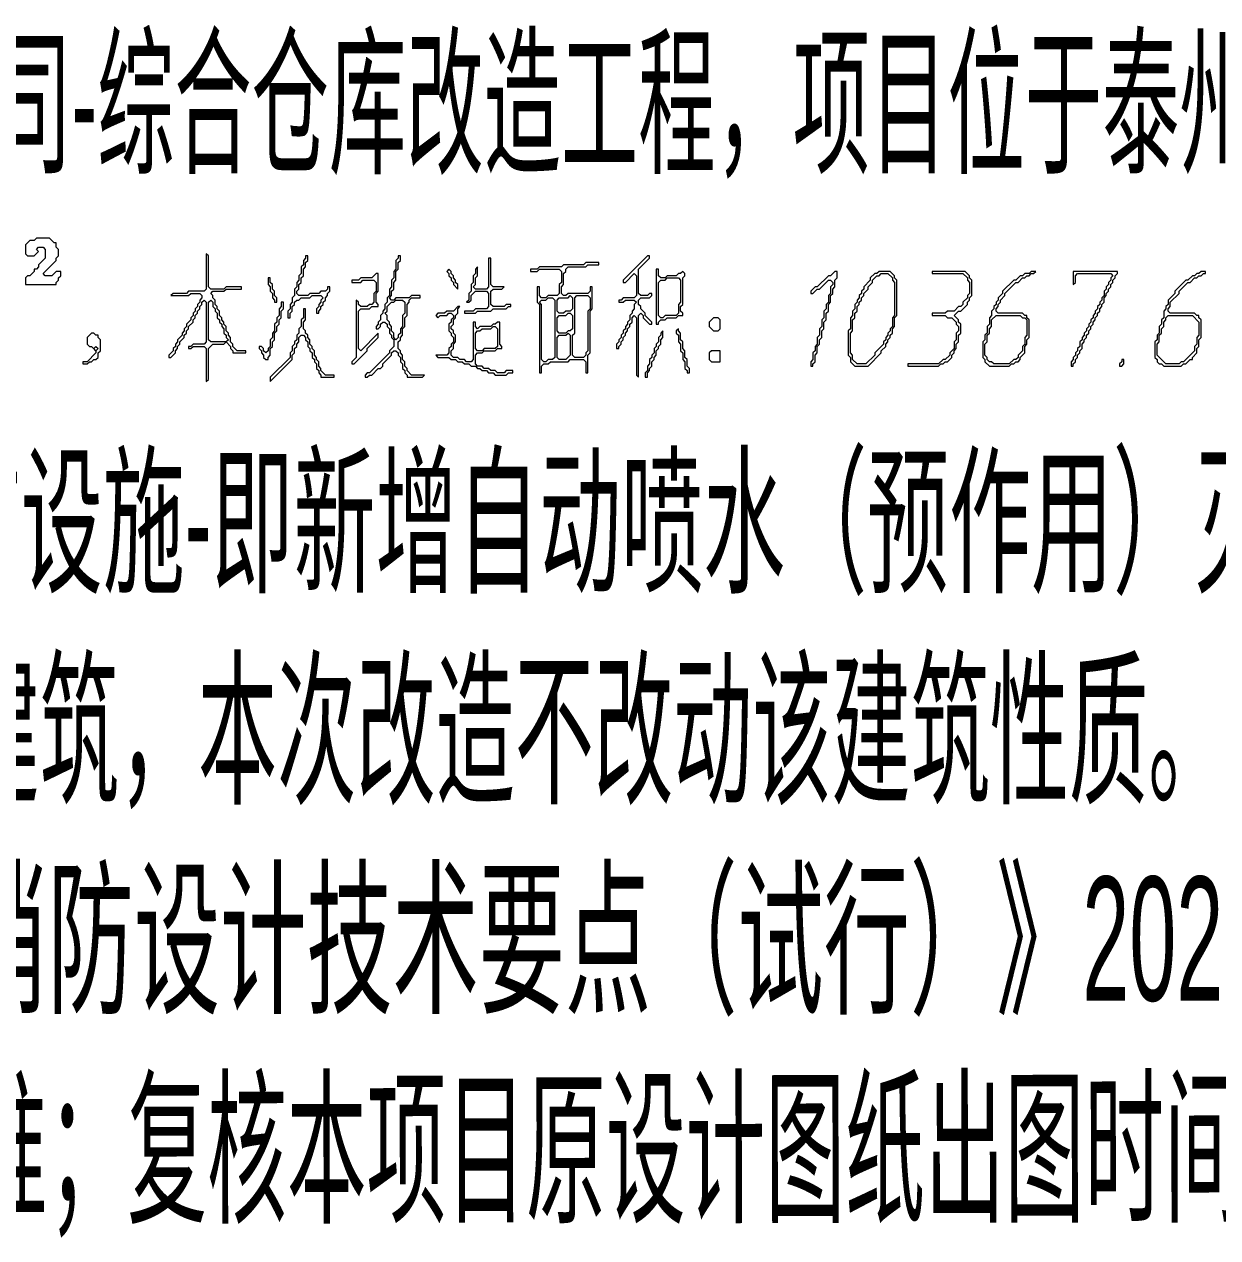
# Model space of a CAD drawing. Header units: millimetres. Extents: x 24 to 865, y 18 to 612.
# Drawn here: x 528.75 to 576.13, y 394.95 to 443.15 of the extents above; entities that cross this region are included whole.
import ezdxf

# ---------------------------------------------------------------- set-up
doc = ezdxf.new("R2010")
doc.units = ezdxf.units.MM
doc.layers.add('OCR_TEXT', color=6, linetype='Continuous', lineweight=0)
doc.layers.add('TRACE_TEXT_SYMBOL', color=6, linetype='Continuous', lineweight=0)
doc.styles.add('wqy-unicode', font='wqy-unicode.lff')

msp = doc.modelspace()

# ---------------------------------------------------------------- linework, layer by layer
at = {"layer": 'TRACE_TEXT_SYMBOL', "color": 6}
for points in [[(529.236, 434.651), (529.148, 434.564), (528.973, 434.564), (528.798, 434.388), (528.798, 434.038), (528.885, 433.951), (529.148, 433.951), (529.323, 434.126), (529.236, 434.213), (529.323, 434.301), (529.498, 434.301), (529.586, 434.213), (529.586, 433.863), (529.323, 433.6), (529.323, 433.513), (529.236, 433.425), (529.148, 433.425), (529.148, 433.337), (528.973, 433.162), (528.885, 433.162), (528.798, 433.075), (528.798, 432.812), (530.024, 432.812), (530.024, 432.9), (530.111, 432.987), (530.111, 433.075), (530.199, 433.162), (530.199, 433.337), (530.024, 433.337), (529.849, 433.162), (529.586, 433.162), (529.498, 433.25), (530.024, 433.775), (530.024, 433.863), (530.111, 433.951), (530.111, 434.213), (530.024, 434.301), (530.024, 434.476), (529.936, 434.476), (529.761, 434.651)], [(547.189, 433.863), (547.189, 432.724), (547.102, 432.637), (546.664, 432.637), (546.576, 432.724), (546.664, 432.812), (546.664, 433.075), (546.751, 433.162), (546.751, 433.513), (546.664, 433.425), (546.664, 433.25), (546.576, 433.162), (546.576, 432.9), (546.489, 432.812), (546.489, 432.549), (546.401, 432.462), (546.401, 432.199), (546.313, 432.111), (546.401, 432.111), (546.489, 432.199), (546.489, 432.374), (546.664, 432.549), (547.102, 432.549), (547.189, 432.462), (547.189, 431.936), (547.102, 431.849), (546.664, 431.849), (546.576, 431.761), (546.226, 431.761), (546.226, 431.673), (546.664, 431.673), (546.751, 431.761), (547.277, 431.761), (547.364, 431.849), (547.89, 431.849), (547.977, 431.936), (548.065, 431.936), (548.065, 432.024), (547.89, 432.024), (547.802, 431.936), (547.364, 431.936), (547.277, 432.024), (547.277, 432.549), (547.364, 432.637), (547.715, 432.637), (547.802, 432.724), (547.364, 432.724), (547.277, 432.812), (547.277, 433.863)], [(545.613, 433.425), (545.525, 433.337), (545.613, 433.25), (545.613, 433.162), (545.7, 433.075), (545.7, 432.987), (545.788, 432.9), (545.788, 432.812), (545.963, 432.637), (545.963, 432.812), (545.876, 432.9), (545.876, 432.987), (545.788, 433.075), (545.788, 433.162), (545.7, 433.25), (545.7, 433.337)], [(551.043, 433.688), (550.955, 433.6), (550.167, 433.6), (550.079, 433.513), (549.204, 433.513), (549.116, 433.425), (548.853, 433.425), (548.853, 433.337), (549.116, 433.337), (549.204, 433.425), (549.992, 433.425), (550.079, 433.337), (550.079, 432.9), (549.992, 432.812), (549.992, 432.462), (549.904, 432.374), (549.554, 432.374), (549.466, 432.287), (549.291, 432.287), (549.204, 432.374), (549.204, 432.724), (549.116, 432.724), (549.116, 432.111), (549.204, 432.024), (549.204, 429.309), (549.291, 429.309), (549.291, 429.572), (549.379, 429.659), (549.554, 429.659), (549.641, 429.747), (550.342, 429.747), (550.43, 429.834), (550.955, 429.834), (551.043, 429.747), (551.043, 429.309), (551.13, 429.309), (551.13, 430.009), (551.218, 430.097), (551.218, 431.761), (551.305, 431.849), (551.305, 432.724), (551.218, 432.724), (551.218, 432.549), (551.13, 432.462), (550.342, 432.462), (550.255, 432.374), (550.167, 432.374), (550.079, 432.462), (550.079, 432.724), (550.167, 432.812), (550.167, 433.25), (550.255, 433.337), (550.255, 433.425), (550.342, 433.513), (551.043, 433.513), (551.13, 433.6), (551.568, 433.6), (551.568, 433.688)], [(553.845, 433.425), (553.845, 431.236), (553.933, 431.236), (553.933, 431.323), (554.02, 431.411), (554.196, 431.411), (554.283, 431.498), (554.633, 431.498), (554.721, 431.586), (554.896, 431.586), (554.896, 431.673), (554.809, 431.761), (554.809, 431.936), (554.896, 432.024), (554.896, 433.075), (554.984, 433.162), (554.984, 433.25), (554.896, 433.337), (554.809, 433.25), (554.721, 433.25), (554.633, 433.162), (554.283, 433.162), (554.196, 433.075), (554.02, 433.075), (553.933, 433.162), (553.933, 433.425)], [(560.939, 433.337), (560.764, 433.162), (560.676, 433.162), (560.238, 432.724), (560.151, 432.724), (559.976, 432.549), (559.976, 432.462), (560.063, 432.462), (560.238, 432.637), (560.326, 432.637), (560.676, 432.987), (560.764, 432.987), (560.851, 432.9), (560.851, 432.812), (560.764, 432.724), (560.764, 432.462), (560.676, 432.374), (560.676, 432.111), (560.589, 432.024), (560.589, 431.849), (560.501, 431.761), (560.501, 431.498), (560.414, 431.411), (560.414, 431.148), (560.326, 431.06), (560.326, 430.798), (560.238, 430.71), (560.238, 430.447), (560.151, 430.36), (560.151, 430.185), (560.063, 430.097), (560.063, 429.834), (559.976, 429.747), (559.976, 429.572), (560.063, 429.572), (560.063, 429.659), (560.151, 429.747), (560.151, 430.009), (560.238, 430.097), (560.238, 430.36), (560.326, 430.447), (560.326, 430.623), (560.414, 430.71), (560.414, 430.973), (560.501, 431.06), (560.501, 431.323), (560.589, 431.411), (560.589, 431.673), (560.676, 431.761), (560.676, 432.024), (560.764, 432.111), (560.764, 432.374), (560.851, 432.462), (560.851, 432.637), (560.939, 432.724), (560.939, 432.987), (561.027, 433.075), (561.027, 433.337)], [(562.691, 433.337), (562.603, 433.25), (562.515, 433.25), (562.34, 433.075), (562.34, 432.987), (562.078, 432.724), (562.078, 432.637), (561.99, 432.549), (561.99, 432.462), (561.902, 432.374), (561.902, 432.287), (561.815, 432.199), (561.815, 432.111), (561.727, 432.024), (561.727, 431.849), (561.64, 431.761), (561.64, 431.586), (561.552, 431.498), (561.552, 431.06), (561.465, 430.973), (561.465, 430.009), (561.552, 429.922), (561.552, 429.747), (561.727, 429.572), (562.253, 429.572), (562.778, 430.097), (562.778, 430.185), (562.953, 430.36), (562.953, 430.447), (563.041, 430.535), (563.041, 430.623), (563.129, 430.71), (563.129, 430.798), (563.216, 430.885), (563.216, 431.06), (563.304, 431.148), (563.304, 431.498), (563.391, 431.586), (563.391, 432.987), (563.304, 433.075), (563.304, 433.162), (563.129, 433.337)], [(568.734, 433.337), (568.646, 433.25), (568.471, 433.25), (568.383, 433.162), (568.296, 433.162), (568.12, 432.987), (568.033, 432.987), (567.595, 432.549), (567.595, 432.462), (567.42, 432.287), (567.42, 432.199), (567.332, 432.111), (567.332, 432.024), (567.245, 431.936), (567.245, 431.849), (567.157, 431.761), (567.157, 431.586), (567.07, 431.498), (567.07, 431.236), (566.982, 431.148), (566.982, 430.885), (566.894, 430.798), (566.894, 430.623), (566.807, 430.535), (566.807, 429.922), (566.894, 429.834), (566.894, 429.747), (567.07, 429.572), (567.858, 429.572), (567.945, 429.659), (568.033, 429.659), (568.12, 429.747), (568.208, 429.747), (568.296, 429.834), (568.296, 429.922), (568.471, 430.097), (568.471, 430.36), (568.558, 430.447), (568.558, 430.623), (568.646, 430.71), (568.646, 431.411), (568.558, 431.498), (568.558, 431.586), (568.471, 431.586), (568.383, 431.673), (567.42, 431.673), (567.332, 431.761), (567.332, 431.849), (567.42, 431.936), (567.42, 432.024), (567.507, 432.111), (567.507, 432.199), (567.683, 432.374), (567.683, 432.462), (568.12, 432.9), (568.208, 432.9), (568.383, 433.075), (568.471, 433.075), (568.558, 433.162), (568.646, 433.162), (568.734, 433.25), (568.821, 433.25), (568.909, 433.337)], [(575.477, 433.337), (575.389, 433.25), (575.302, 433.25), (575.214, 433.162), (575.127, 433.162), (574.952, 432.987), (574.864, 432.987), (574.426, 432.549), (574.426, 432.462), (574.163, 432.199), (574.163, 432.024), (574.076, 431.936), (574.076, 431.849), (573.988, 431.761), (573.988, 431.498), (573.901, 431.411), (573.901, 431.236), (573.813, 431.148), (573.813, 430.885), (573.725, 430.798), (573.725, 430.623), (573.638, 430.535), (573.638, 429.922), (573.725, 429.834), (573.725, 429.747), (573.813, 429.659), (573.901, 429.659), (573.988, 429.572), (574.689, 429.572), (574.776, 429.659), (574.864, 429.659), (575.039, 429.834), (575.127, 429.834), (575.127, 429.922), (575.302, 430.097), (575.302, 430.272), (575.389, 430.36), (575.389, 430.623), (575.477, 430.71), (575.477, 431.411), (575.389, 431.498), (575.389, 431.586), (575.302, 431.586), (575.214, 431.673), (574.251, 431.673), (574.163, 431.761), (574.163, 431.849), (574.251, 431.936), (574.251, 432.111), (574.601, 432.462), (574.601, 432.549), (574.952, 432.9), (575.039, 432.9), (575.214, 433.075), (575.302, 433.075), (575.389, 433.162), (575.477, 433.162), (575.565, 433.25), (575.652, 433.25), (575.652, 433.337)], [(538.431, 433.075), (538.431, 432.812), (538.519, 432.724), (538.519, 432.549), (538.607, 432.462), (538.607, 432.287), (538.694, 432.199), (538.694, 432.111), (538.782, 432.111), (538.782, 432.287), (538.694, 432.374), (538.694, 432.549), (538.607, 432.637), (538.607, 432.812), (538.519, 432.9), (538.519, 433.075)], [(542.723, 433.25), (542.548, 433.075), (542.11, 433.075), (542.022, 432.987), (541.759, 432.987), (541.759, 432.9), (542.11, 432.9), (542.197, 432.987), (542.635, 432.987), (542.723, 432.9), (542.723, 432.549), (542.635, 432.462), (542.635, 432.111), (542.548, 432.024), (542.46, 432.024), (542.372, 431.936), (542.11, 431.936), (542.022, 432.024), (542.022, 432.111), (541.935, 432.199), (541.935, 429.922), (541.759, 429.747), (541.759, 429.659), (541.847, 429.659), (542.372, 430.185), (542.372, 430.272), (542.81, 430.71), (542.81, 430.885), (542.11, 430.185), (542.022, 430.272), (542.022, 431.761), (542.11, 431.849), (542.46, 431.849), (542.548, 431.936), (542.81, 431.936), (542.81, 432.024), (542.723, 432.111), (542.723, 432.462), (542.81, 432.549), (542.81, 433.25)], [(554.196, 432.987), (554.283, 433.075), (554.721, 433.075), (554.809, 432.987), (554.809, 432.111), (554.721, 432.024), (554.721, 431.673), (554.633, 431.586), (554.196, 431.586), (554.108, 431.498), (554.02, 431.498), (553.933, 431.586), (553.933, 432.9), (554.02, 432.987)], [(562.691, 433.162), (562.778, 433.25), (563.041, 433.25), (563.216, 433.075), (563.216, 432.987), (563.304, 432.9), (563.304, 431.586), (563.216, 431.498), (563.216, 431.148), (563.129, 431.06), (563.129, 430.973), (563.041, 430.885), (563.041, 430.798), (562.953, 430.71), (562.953, 430.623), (562.866, 430.535), (562.866, 430.447), (562.515, 430.097), (562.515, 430.009), (562.165, 429.659), (561.815, 429.659), (561.64, 429.834), (561.64, 430.009), (561.552, 430.097), (561.552, 430.885), (561.64, 430.973), (561.64, 431.411), (561.727, 431.498), (561.727, 431.673), (561.815, 431.761), (561.815, 431.936), (561.902, 432.024), (561.902, 432.111), (561.99, 432.199), (561.99, 432.287), (562.078, 432.374), (562.078, 432.462), (562.253, 432.637), (562.253, 432.724), (562.428, 432.9), (562.428, 432.987), (562.603, 433.162)], [(550.342, 432.287), (550.43, 432.374), (550.517, 432.287), (550.517, 431.849), (550.43, 431.761), (550.255, 431.761), (550.167, 431.673), (549.992, 431.673), (549.904, 431.761), (549.904, 432.199), (549.992, 432.287)], [(550.605, 432.287), (550.692, 432.374), (551.13, 432.374), (551.218, 432.287), (551.218, 431.849), (551.13, 431.761), (551.13, 430.185), (551.043, 430.097), (551.043, 430.009), (550.955, 429.922), (550.605, 429.922), (550.517, 430.009), (550.517, 430.798), (550.605, 430.885)], [(536.067, 432.111), (536.154, 432.199), (536.242, 432.111), (536.242, 431.936), (536.33, 431.849), (536.33, 431.761), (536.417, 431.673), (536.417, 431.498), (536.505, 431.411), (536.505, 431.323), (536.592, 431.236), (536.592, 431.148), (536.68, 431.06), (536.68, 430.885), (536.767, 430.798), (536.767, 430.71), (536.855, 430.623), (536.767, 430.535), (536.154, 430.535), (536.067, 430.623)], [(538.957, 432.111), (538.957, 431.936), (538.869, 431.849), (538.869, 431.586), (538.782, 431.498), (538.782, 431.323), (538.694, 431.236), (538.694, 430.973), (538.607, 430.885), (538.607, 430.71), (538.519, 430.623), (538.519, 430.36), (538.431, 430.272), (538.431, 430.185), (538.344, 430.097), (538.256, 430.185), (538.256, 430.272), (538.169, 430.36), (538.081, 430.36), (538.081, 430.272), (538.169, 430.185), (538.169, 430.097), (538.256, 430.009), (538.256, 429.922), (538.344, 429.834), (538.431, 429.834), (538.431, 429.922), (538.519, 430.009), (538.519, 430.272), (538.607, 430.36), (538.607, 430.535), (538.694, 430.623), (538.694, 430.885), (538.782, 430.973), (538.782, 431.148), (538.869, 431.236), (538.869, 431.411), (538.957, 431.498), (538.957, 431.761), (539.044, 431.849), (539.044, 432.111)], [(543.423, 432.111), (543.511, 432.199), (543.774, 432.199), (543.861, 432.111), (543.861, 431.673), (543.774, 431.586), (543.774, 431.148), (543.686, 431.06), (543.686, 430.885), (543.599, 430.798), (543.599, 430.71), (543.511, 430.623), (543.423, 430.71), (543.423, 430.885), (543.336, 430.973), (543.336, 431.148), (543.248, 431.236), (543.248, 431.323), (543.161, 431.411), (543.161, 431.586), (543.073, 431.673), (543.161, 431.761), (543.161, 431.936), (543.336, 432.111)], [(549.466, 432.199), (549.554, 432.287), (549.729, 432.287), (549.817, 432.199), (549.817, 429.922), (549.729, 429.834), (549.554, 429.834), (549.466, 429.747), (549.379, 429.747), (549.291, 429.834), (549.291, 432.024), (549.204, 432.111), (549.291, 432.199)], [(550.255, 431.586), (550.342, 431.673), (550.43, 431.673), (550.517, 431.586), (550.517, 431.06), (550.43, 430.973), (550.342, 430.973), (550.255, 430.885), (549.992, 430.885), (549.904, 430.973), (549.904, 431.498), (549.992, 431.586)], [(556.122, 431.498), (555.947, 431.323), (555.947, 431.148), (556.122, 430.973), (556.297, 430.973), (556.385, 431.06), (556.385, 431.411), (556.297, 431.498)], [(567.332, 431.586), (568.296, 431.586), (568.383, 431.498), (568.471, 431.498), (568.558, 431.411), (568.558, 430.798), (568.471, 430.71), (568.471, 430.447), (568.383, 430.36), (568.383, 430.185), (568.208, 430.009), (568.208, 429.922), (568.12, 429.834), (568.033, 429.834), (567.858, 429.659), (567.245, 429.659), (567.157, 429.747), (567.07, 429.747), (566.982, 429.834), (566.982, 429.922), (566.894, 430.009), (566.894, 430.447), (566.982, 430.535), (566.982, 430.798), (567.07, 430.885), (567.07, 431.06), (567.157, 431.148), (567.157, 431.411)], [(574.076, 431.498), (574.163, 431.586), (575.127, 431.586), (575.389, 431.323), (575.389, 430.798), (575.302, 430.71), (575.302, 430.447), (575.214, 430.36), (575.214, 430.185), (574.776, 429.747), (574.689, 429.747), (574.601, 429.659), (574.076, 429.659), (573.725, 430.009), (573.725, 430.447), (573.813, 430.535), (573.813, 430.798), (573.901, 430.885), (573.901, 431.06), (573.988, 431.148), (573.988, 431.323), (574.076, 431.411)], [(547.277, 431.06), (547.364, 431.148), (547.452, 431.148), (547.54, 431.06), (547.54, 430.36), (547.452, 430.272), (547.014, 430.272), (546.927, 430.185), (546.751, 430.185), (546.664, 430.272), (546.664, 430.885), (546.751, 430.973), (546.839, 430.973), (546.927, 431.06)], [(554.108, 430.973), (554.02, 430.885), (554.02, 430.798), (553.933, 430.71), (553.933, 430.535), (553.845, 430.447), (553.845, 430.36), (553.758, 430.272), (553.758, 430.097), (553.67, 430.009), (553.67, 429.922), (553.582, 429.834), (553.582, 429.659), (553.495, 429.572), (553.495, 429.396), (553.407, 429.309), (553.407, 429.134), (553.495, 429.134), (553.495, 429.309), (553.582, 429.396), (553.582, 429.484), (553.67, 429.572), (553.67, 429.747), (553.758, 429.834), (553.758, 429.922), (553.845, 430.009), (553.845, 430.185), (553.933, 430.272), (553.933, 430.36), (554.02, 430.447), (554.02, 430.623), (554.108, 430.71)], [(554.721, 431.06), (554.633, 430.973), (554.633, 430.885), (554.721, 430.798), (554.721, 430.535), (554.809, 430.447), (554.809, 430.185), (554.896, 430.097), (554.896, 429.834), (554.984, 429.747), (554.984, 429.484), (555.071, 429.396), (555.071, 429.309), (555.159, 429.309), (555.159, 429.484), (555.071, 429.572), (555.071, 429.834), (554.984, 429.922), (554.984, 430.185), (554.896, 430.272), (554.896, 430.535), (554.809, 430.623), (554.809, 430.885), (554.721, 430.973)], [(531.425, 430.885), (531.25, 430.71), (531.25, 430.447), (531.338, 430.36), (531.425, 430.36), (531.6, 430.185), (531.6, 430.097), (531.25, 429.747), (531.075, 429.747), (531.075, 429.659), (531.25, 429.659), (531.338, 429.747), (531.425, 429.747), (531.513, 429.834), (531.6, 429.834), (531.688, 429.922), (531.688, 430.097), (531.775, 430.185), (531.775, 430.623), (531.688, 430.71), (531.688, 430.798), (531.6, 430.798), (531.513, 430.885)], [(550.255, 430.798), (550.342, 430.885), (550.43, 430.798), (550.43, 430.009), (550.255, 429.834), (549.992, 429.834), (549.904, 429.922), (549.904, 430.71), (549.992, 430.798)], [(531.513, 430.272), (531.6, 430.36), (531.688, 430.272), (531.6, 430.185)], [(556.035, 430.185), (555.947, 430.097), (555.947, 429.834), (556.035, 429.747), (556.385, 429.747), (556.385, 430.185)], [(572.324, 429.834), (572.324, 429.747), (572.237, 429.659), (572.237, 429.572), (572.324, 429.572), (572.412, 429.659), (572.412, 429.834)]]:
    msp.add_lwpolyline(points, close=True, dxfattribs=at)
for points in [[(535.979, 434.038), (535.979, 432.637), (535.892, 432.549), (535.279, 432.549), (535.191, 432.462), (534.666, 432.462), (534.578, 432.374), (535.279, 432.374), (535.366, 432.462), (535.717, 432.462), (535.804, 432.374), (535.804, 432.287), (535.717, 432.199), (535.717, 432.111), (535.629, 432.024), (535.629, 431.936), (535.541, 431.849), (535.541, 431.761), (535.454, 431.673), (535.454, 431.586), (535.366, 431.498), (535.366, 431.411), (535.191, 431.236), (535.191, 431.148), (535.103, 431.06), (535.103, 430.973), (535.016, 430.885), (535.016, 430.798), (534.841, 430.623), (534.841, 430.535), (534.753, 430.447), (534.753, 430.36), (534.666, 430.272), (534.666, 430.185), (534.49, 430.009), (534.49, 429.922), (534.578, 429.922), (534.753, 430.097), (534.753, 430.185), (534.841, 430.272), (534.841, 430.36), (534.928, 430.447), (534.928, 430.535), (535.103, 430.71), (535.103, 430.798), (535.191, 430.885), (535.191, 430.973), (535.279, 431.06), (535.279, 431.148), (535.454, 431.323), (535.454, 431.411), (535.541, 431.498), (535.541, 431.586), (535.629, 431.673), (535.629, 431.761), (535.717, 431.849), (535.717, 431.936), (535.804, 432.024), (535.804, 432.111), (535.892, 432.199), (535.979, 432.111), (535.979, 430.535), (535.892, 430.447), (535.454, 430.447)], [(535.454, 430.447), (535.366, 430.36), (535.279, 430.36), (535.279, 430.272), (535.366, 430.272), (535.454, 430.36), (535.892, 430.36), (535.979, 430.272), (535.979, 428.959), (536.067, 429.046), (536.067, 430.272), (536.242, 430.447), (536.68, 430.447), (536.767, 430.535), (536.943, 430.36), (536.943, 430.272), (537.03, 430.185), (537.03, 430.097), (537.556, 430.097), (537.556, 430.185), (537.205, 430.185), (537.03, 430.36), (537.03, 430.447), (536.943, 430.535), (536.943, 430.71), (536.855, 430.798), (536.855, 430.885), (536.767, 430.973), (536.767, 431.148), (536.68, 431.236), (536.68, 431.323), (536.592, 431.411), (536.592, 431.498), (536.505, 431.586), (536.505, 431.761), (536.417, 431.849), (536.417, 431.936), (536.33, 432.024), (536.33, 432.199), (536.242, 432.287), (536.242, 432.374), (536.154, 432.462), (536.242, 432.549), (536.68, 432.549), (536.767, 432.637), (537.38, 432.637), (537.38, 432.724), (536.767, 432.724), (536.68, 432.637), (536.154, 432.637), (536.067, 432.724), (536.067, 433.951), (535.979, 434.038)], [(539.92, 433.951), (539.92, 433.863), (539.833, 433.775), (539.833, 433.6), (539.745, 433.513), (539.745, 433.25), (539.658, 433.162), (539.658, 432.987), (539.57, 432.9), (539.57, 432.724), (539.482, 432.637), (539.482, 432.374), (539.395, 432.287), (539.395, 432.111), (539.307, 432.024), (539.307, 431.849), (539.22, 431.761), (539.22, 431.498), (539.307, 431.498), (539.307, 431.673), (539.395, 431.761), (539.395, 431.936), (539.482, 432.024), (539.482, 432.111), (539.57, 432.199), (539.658, 432.199), (539.745, 432.287), (540.095, 432.287), (540.183, 432.374), (540.533, 432.374), (540.621, 432.287), (540.533, 432.199), (540.533, 432.111), (540.446, 432.024), (540.446, 431.936), (540.358, 431.849), (540.358, 431.673), (540.446, 431.673), (540.446, 431.761), (540.533, 431.849), (540.533, 431.936), (540.621, 432.024), (540.621, 432.111), (540.708, 432.199), (540.708, 432.287), (540.796, 432.374), (540.796, 432.462), (540.884, 432.549), (540.884, 432.724), (540.796, 432.724), (540.796, 432.637), (540.708, 432.549), (540.533, 432.549), (540.446, 432.462), (540.095, 432.462), (540.008, 432.374), (539.658, 432.374), (539.57, 432.462), (539.57, 432.549), (539.658, 432.637), (539.658, 432.812), (539.745, 432.9), (539.745, 433.075), (539.833, 433.162)], [(539.833, 433.162), (539.833, 433.425), (539.92, 433.513), (539.92, 433.688), (540.008, 433.775), (540.008, 433.951), (539.92, 433.951)], [(543.599, 433.951), (543.599, 433.863), (543.511, 433.775), (543.511, 433.425), (543.423, 433.337), (543.423, 433.075), (543.336, 432.987), (543.336, 432.724), (543.248, 432.637), (543.248, 432.374), (543.161, 432.287), (543.161, 432.111), (543.073, 432.024), (543.073, 431.849), (542.986, 431.761), (542.986, 431.673), (542.898, 431.586), (542.898, 431.411), (542.81, 431.323), (542.81, 431.236), (542.723, 431.148), (542.723, 431.06), (542.81, 431.06), (542.898, 431.148), (542.898, 431.236), (542.986, 431.323), (543.073, 431.323), (543.161, 431.236), (543.161, 431.148), (543.248, 431.06), (543.248, 430.885), (543.336, 430.798), (543.336, 430.71), (543.423, 430.623), (543.423, 430.36), (543.248, 430.185), (543.248, 430.097), (542.46, 429.309), (542.372, 429.309), (542.285, 429.221), (542.285, 429.134), (542.372, 429.134), (542.46, 429.221), (542.548, 429.221), (542.81, 429.484), (542.898, 429.484), (542.986, 429.572), (542.986, 429.659), (543.336, 430.009), (543.336, 430.097), (543.423, 430.185), (543.511, 430.185), (543.599, 430.097), (543.599, 430.009), (543.686, 429.922), (543.686, 429.747), (543.774, 429.659), (543.774, 429.484), (543.861, 429.396), (543.861, 429.309), (543.949, 429.221), (543.949, 429.134), (544.562, 429.134), (544.649, 429.221)], [(544.649, 429.221), (544.124, 429.221), (543.949, 429.396), (543.949, 429.484), (543.861, 429.572), (543.861, 429.747), (543.774, 429.834), (543.774, 430.009), (543.686, 430.097), (543.686, 430.185), (543.599, 430.272), (543.599, 430.535), (543.686, 430.623), (543.686, 430.71), (543.774, 430.798), (543.774, 431.06), (543.861, 431.148), (543.861, 431.498), (543.949, 431.586), (543.949, 432.024), (544.036, 432.111), (544.036, 432.199), (544.124, 432.287), (544.474, 432.287), (544.474, 432.374), (544.124, 432.374), (544.036, 432.287), (543.511, 432.287), (543.423, 432.199), (543.336, 432.199), (543.248, 432.287), (543.336, 432.374), (543.336, 432.549), (543.423, 432.637), (543.423, 432.9), (543.511, 432.987), (543.511, 433.337), (543.599, 433.425), (543.599, 433.688), (543.686, 433.775), (543.686, 433.951), (543.599, 433.951)], [(553.495, 433.951), (552.532, 432.987), (552.532, 432.9), (552.619, 432.9), (552.969, 433.25), (553.057, 433.162), (553.057, 432.374), (552.969, 432.287), (552.532, 432.287), (552.444, 432.199), (552.356, 432.199), (552.356, 432.111), (552.532, 432.111), (552.619, 432.199), (552.969, 432.199), (553.057, 432.111), (552.969, 432.024), (552.969, 431.849), (552.882, 431.761), (552.882, 431.673), (552.794, 431.586), (552.794, 431.411), (552.707, 431.323), (552.707, 431.236), (552.619, 431.148), (552.619, 431.06), (552.532, 430.973), (552.532, 430.885), (552.444, 430.798), (552.444, 430.71), (552.356, 430.623), (552.356, 430.535), (552.269, 430.447), (552.269, 430.272), (552.356, 430.272), (552.356, 430.36), (552.444, 430.447), (552.444, 430.535), (552.532, 430.623), (552.532, 430.71), (552.619, 430.798), (552.619, 430.885), (552.707, 430.973), (552.707, 431.06), (552.794, 431.148), (552.794, 431.236), (552.882, 431.323), (552.882, 431.498), (552.969, 431.586), (553.057, 431.498), (553.057, 429.221), (553.145, 429.134), (553.145, 431.586), (553.232, 431.673), (553.32, 431.586), (553.32, 431.498), (553.582, 431.236), (553.67, 431.236), (553.67, 431.323), (553.407, 431.586), (553.407, 431.673), (553.232, 431.849), (553.232, 431.936), (553.145, 432.024)], [(553.145, 432.024), (553.145, 432.199), (553.232, 432.287), (553.582, 432.287), (553.67, 432.374), (553.67, 432.462), (553.582, 432.462), (553.495, 432.374), (553.232, 432.374), (553.145, 432.462), (553.145, 433.425), (553.582, 433.863), (553.582, 433.951), (553.495, 433.951)], [(564.793, 433.337), (564.793, 433.25), (566.019, 433.25), (566.194, 433.075), (566.194, 432.987), (566.281, 432.9), (566.281, 432.462), (566.194, 432.374), (566.194, 432.287), (566.019, 432.111), (566.019, 432.024), (565.931, 431.936), (565.843, 431.936), (565.668, 431.761), (565.406, 431.761), (565.318, 431.673), (564.793, 431.673), (564.793, 431.586), (565.318, 431.586), (565.406, 431.498), (565.581, 431.498), (565.756, 431.323), (565.756, 431.236), (565.843, 431.148), (565.843, 430.973), (565.756, 430.885), (565.756, 430.623), (565.668, 430.535), (565.668, 430.272), (565.493, 430.097), (565.493, 430.009), (565.318, 429.834), (565.23, 429.834), (565.055, 429.659), (563.829, 429.659), (563.829, 429.572), (565.055, 429.572), (565.143, 429.659), (565.23, 429.659), (565.318, 429.747), (565.406, 429.747), (565.581, 429.922), (565.581, 430.009), (565.668, 430.097), (565.668, 430.185), (565.756, 430.272), (565.756, 430.447), (565.843, 430.535), (565.843, 430.798), (565.931, 430.885), (565.931, 431.236), (565.843, 431.323), (565.843, 431.411), (565.668, 431.586), (565.843, 431.761), (565.931, 431.761), (566.194, 432.024), (566.194, 432.111), (566.281, 432.199), (566.281, 432.287), (566.369, 432.374), (566.369, 432.987), (566.281, 433.075), (566.281, 433.162)], [(566.281, 433.162), (566.106, 433.337), (564.793, 433.337)], [(570.398, 433.337), (570.398, 432.812), (570.485, 432.9), (570.485, 433.162), (570.573, 433.25), (571.886, 433.25), (571.974, 433.162), (571.886, 433.075), (571.886, 432.987), (571.799, 432.9), (571.799, 432.812), (571.711, 432.724), (571.711, 432.637), (571.624, 432.549), (571.624, 432.374), (571.536, 432.287), (571.536, 432.199), (571.448, 432.111), (571.448, 432.024), (571.361, 431.936), (571.361, 431.849), (571.273, 431.761), (571.273, 431.673), (571.186, 431.586), (571.186, 431.498), (571.098, 431.411), (571.098, 431.323), (571.011, 431.236), (571.011, 431.148), (570.923, 431.06), (570.923, 430.973), (570.835, 430.885), (570.835, 430.798), (570.748, 430.71), (570.748, 430.623), (570.66, 430.535), (570.66, 430.36), (570.573, 430.272), (570.573, 430.185), (570.485, 430.097), (570.485, 430.009), (570.398, 429.922), (570.398, 429.834), (570.31, 429.747), (570.31, 429.572), (570.398, 429.572), (570.398, 429.659), (570.485, 429.747), (570.485, 429.834), (570.573, 429.922), (570.573, 430.009), (570.66, 430.097), (570.66, 430.185), (570.748, 430.272), (570.748, 430.447), (570.835, 430.535), (570.835, 430.623), (570.923, 430.71), (570.923, 430.798), (571.011, 430.885), (571.011, 430.973), (571.098, 431.06), (571.098, 431.148), (571.186, 431.236)], [(571.186, 431.236), (571.186, 431.323), (571.273, 431.411), (571.273, 431.498), (571.361, 431.586), (571.361, 431.673), (571.448, 431.761), (571.448, 431.849), (571.536, 431.936), (571.536, 432.024), (571.624, 432.111), (571.624, 432.287), (571.711, 432.374), (571.711, 432.462), (571.799, 432.549), (571.799, 432.637), (571.886, 432.724), (571.886, 432.812), (571.974, 432.9), (571.974, 432.987), (572.062, 433.075), (572.062, 433.162), (572.149, 433.25), (572.149, 433.337), (570.398, 433.337)], [(545.963, 431.936), (545.788, 431.761), (545.525, 431.761), (545.438, 431.673), (545.175, 431.673), (545.087, 431.586), (545.175, 431.498), (545.263, 431.586), (545.525, 431.586), (545.613, 431.673), (545.7, 431.673), (545.788, 431.586), (545.788, 431.498), (545.7, 431.411), (545.7, 431.323), (545.613, 431.236), (545.613, 430.973), (545.7, 430.885), (545.7, 430.798), (545.788, 430.71), (545.788, 430.535), (545.7, 430.447), (545.7, 430.36), (545.613, 430.272), (545.613, 430.097), (545.525, 430.009), (545.087, 430.009), (545.175, 429.922), (545.613, 429.922), (545.7, 429.834), (545.876, 429.834), (545.963, 429.747), (546.138, 429.747), (546.226, 429.659), (546.401, 429.659), (546.489, 429.572), (546.664, 429.572), (546.751, 429.484), (546.839, 429.484), (546.927, 429.396), (547.102, 429.396), (547.189, 429.309), (547.364, 429.309), (547.452, 429.221), (547.89, 429.221), (547.977, 429.309), (548.153, 429.309), (548.153, 429.396), (547.89, 429.396), (547.802, 429.309), (547.54, 429.309), (547.452, 429.396), (547.277, 429.396), (547.189, 429.484), (547.014, 429.484), (546.927, 429.572), (546.751, 429.572), (546.664, 429.659), (546.664, 430.009), (546.751, 430.097), (546.927, 430.097), (547.014, 430.185), (547.452, 430.185), (547.54, 430.272)], [(547.54, 430.272), (547.715, 430.272), (547.715, 430.36), (547.627, 430.447), (547.627, 431.323), (547.54, 431.323), (547.452, 431.236), (547.364, 431.236), (547.277, 431.148), (546.839, 431.148), (546.751, 431.06), (546.664, 431.148), (546.664, 431.323), (546.576, 431.323), (546.576, 429.834), (546.489, 429.747), (546.313, 429.747), (546.226, 429.834), (546.051, 429.834), (545.963, 429.922), (545.788, 429.922), (545.7, 430.009), (545.7, 430.185), (545.788, 430.272), (545.788, 430.447), (545.876, 430.535), (545.876, 430.798), (545.788, 430.885), (545.788, 430.973), (545.7, 431.06), (545.7, 431.148), (545.788, 431.236), (545.788, 431.411), (545.876, 431.498), (545.876, 431.586), (545.963, 431.673), (545.963, 431.849), (546.051, 431.936), (545.963, 431.936)], [(539.833, 431.849), (539.833, 431.498), (539.745, 431.411), (539.745, 431.148), (539.658, 431.06), (539.658, 430.885), (539.57, 430.798), (539.57, 430.623), (539.482, 430.535), (539.482, 430.447), (539.395, 430.36), (539.395, 430.185), (539.307, 430.097), (539.307, 429.922), (538.519, 429.134), (538.519, 428.959), (539.395, 429.834), (539.395, 430.009), (539.482, 430.097), (539.482, 430.272), (539.57, 430.36), (539.57, 430.447), (539.658, 430.535), (539.658, 430.71), (539.745, 430.798), (539.833, 430.798), (539.92, 430.71), (539.92, 430.623), (540.008, 430.535), (540.008, 430.36), (540.095, 430.272), (540.095, 430.185), (540.183, 430.097), (540.183, 429.922), (540.271, 429.834), (540.271, 429.747), (540.358, 429.659), (540.358, 429.484), (540.446, 429.396), (540.446, 429.309), (540.533, 429.221), (540.533, 429.134), (541.059, 429.134), (541.059, 429.221), (540.708, 429.221), (540.533, 429.396), (540.533, 429.484), (540.446, 429.572), (540.446, 429.747), (540.358, 429.834), (540.358, 429.922), (540.271, 430.009), (540.271, 430.185), (540.183, 430.272), (540.183, 430.36), (540.095, 430.447), (540.095, 430.623), (540.008, 430.71), (540.008, 430.798), (539.92, 430.885), (539.92, 430.973), (539.833, 431.06), (539.833, 431.323), (539.92, 431.411)], [(539.92, 431.411), (539.92, 431.849), (539.833, 431.849)]]:
    msp.add_lwpolyline(points, dxfattribs=at)

# ---------------------------------------------------------------- texts
at = {"layer": 'OCR_TEXT', "color": 6, "style": 'wqy-unicode'}
for s, height, width, p in [('本工程为扬子江药业集团有限公司-综合仓库改造工程，项目位于泰州市扬子江药业集团有限公司厂区内。', 4.71346, 0.477375, (484.603, 437.701)), ('有消防设施基础条件上，加强消防设施-即新增自动喷水（预作用）灭火系统（不充气单联锁），提高该仓库的', 4.71346, 0.506039, (479.815, 421.061)), ('消防安全性。建筑类型：多层丙类建筑，本次改造不改动该建筑性质。', 4.9184, 0.468591, (479.064, 412.694)), ('2、根据《江苏省既有建筑改造消防设计技术要点（试行）》2023年7月版，本项目属于“建筑内部装修”，', 4.9184, 0.510196, (479.901, 404.374))]:
    msp.add_text(s, height=height, dxfattribs=dict(at, width=width)).set_placement(p)
at = {"layer": 'OCR_TEXT', "color": 6, "style": 'wqy-unicode', "width": 0.472013}
msp.add_text('电气专业的相关消防系统适用原标准；复核本项目原设计图纸出图时间为2014年02月。', height=4.9184, rotation=0.0737, dxfattribs=at).set_placement((479.014, 395.969))

doc.saveas('drawing.dxf')
